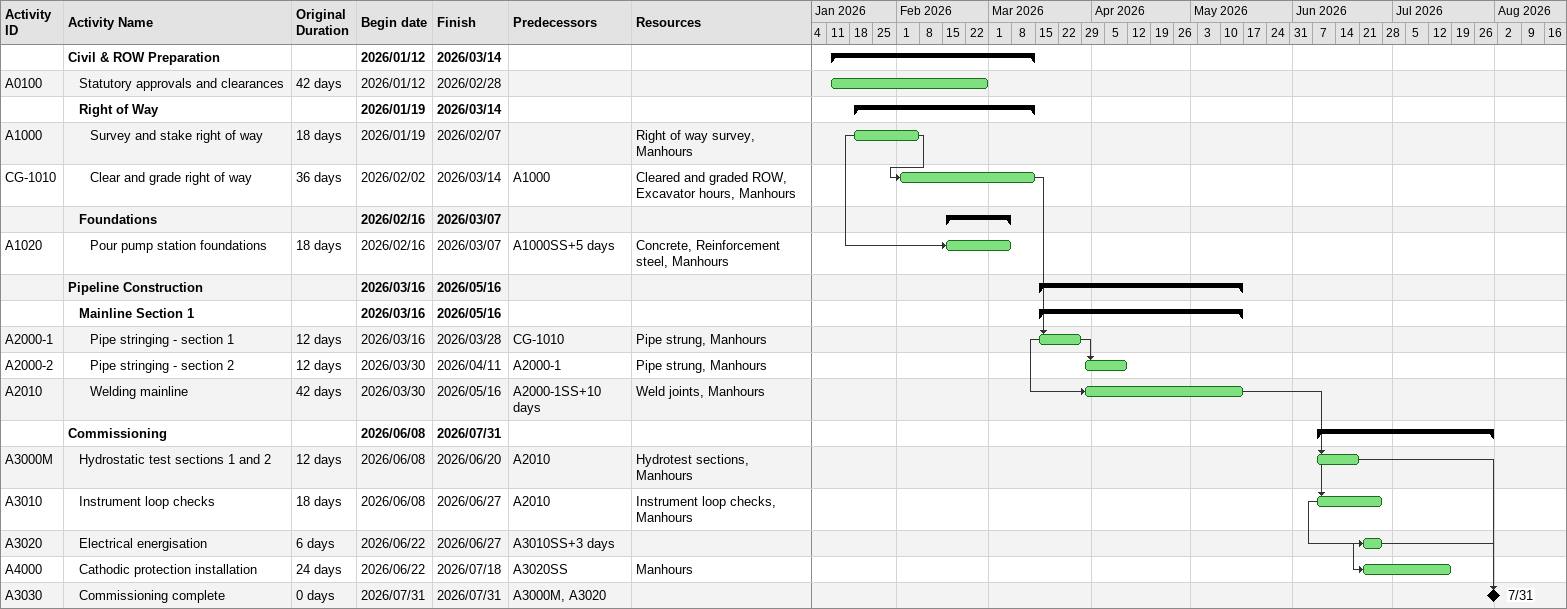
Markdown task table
| ID | Level | Task | Original duration | Start | Finish | Predecessors | Resources |
|---|---|---|---|---|---|---|---|
|  | 1 | **Civil & ROW Preparation** |  | 2026-01-12 | 2026-03-14 |  |  |
| A0100 | 2 | Statutory approvals and clearances | 42d | 2026-01-12 | 2026-02-28 |  |  |
|  | 2 | **Right of Way** |  | 2026-01-19 | 2026-03-14 |  |  |
| A1000 | 3 | Survey and stake right of way | 18d | 2026-01-19 | 2026-02-07 |  | Right of way survey, Manhours |
| CG-1010 | 3 | Clear and grade right of way | 36d | 2026-02-02 | 2026-03-14 | A1000 | Cleared and graded ROW, Excavator hours, Manhours |
|  | 2 | **Foundations** |  | 2026-02-16 | 2026-03-07 |  |  |
| A1020 | 3 | Pour pump station foundations | 18d | 2026-02-16 | 2026-03-07 | A1000SS+5d | Concrete, Reinforcement steel, Manhours |
|  | 1 | **Pipeline Construction** |  | 2026-03-16 | 2026-05-16 |  |  |
|  | 2 | **Mainline Section 1** |  | 2026-03-16 | 2026-05-16 |  |  |
| A2000-1 | 3 | Pipe stringing - section 1 | 12d | 2026-03-16 | 2026-03-28 | CG-1010 | Pipe strung, Manhours |
| A2000-2 | 3 | Pipe stringing - section 2 | 12d | 2026-03-30 | 2026-04-11 | A2000-1 | Pipe strung, Manhours |
| A2010 | 3 | Welding mainline | 42d | 2026-03-30 | 2026-05-16 | A2000-1SS+10d | Weld joints, Manhours |
|  | 1 | **Commissioning** |  | 2026-06-08 | 2026-07-31 |  |  |
| A3000M | 2 | Hydrostatic test sections 1 and 2 | 12d | 2026-06-08 | 2026-06-20 | A2010 | Hydrotest sections, Manhours |
| A3010 | 2 | Instrument loop checks | 18d | 2026-06-08 | 2026-06-27 | A2010 | Instrument loop checks, Manhours |
| A3020 | 2 | Electrical energisation | 6d | 2026-06-22 | 2026-06-27 | A3010SS+3d |  |
| A4000 | 2 | Cathodic protection installation | 24d | 2026-06-22 | 2026-07-18 | A3020SS | Manhours |
| A3030 | 2 | Commissioning complete | 0d | 2026-07-31 | 2026-07-31 | A3000M, A3020 |  |
